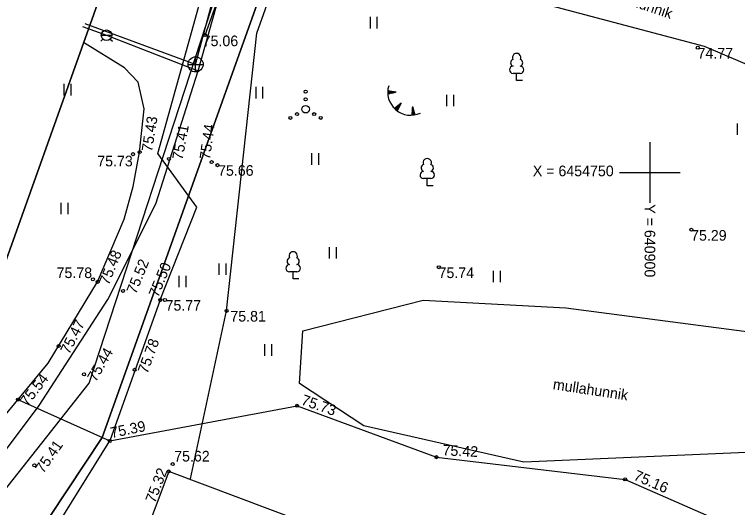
# Model space of a CAD drawing. Extents: x 640774 to 641150, y 6454568 to 6454942.
# Drawn here: x 640858.09 to 640905.78, y 6454727.91 to 6454760.41 of the extents above; entities that cross this region are included whole.
import ezdxf

# ---------------------------------------------------------------- set-up
doc = ezdxf.new("R2010")
doc.units = 0
for name, color, linetype in [('DTRASS', 7, 'Continuous'), ('HALJASTUS', 7, 'Continuous'), ('HOONE', 7, 'Continuous'), ('KKAEV', 7, 'Continuous'), ('KORGUS-EH2000', 7, 'Continuous'), ('KTRASS', 7, 'Continuous'), ('MOOTPIIR', 7, 'Continuous'), ('MPKAABEL', 7, 'Continuous'), ('PIIR', 7, 'Continuous'), ('PUU', 7, 'Continuous'), ('RELJEEF', 7, 'Continuous'), ('TEE', 7, 'Continuous'), ('VKAEV', 7, 'Continuous'), ('VORK', 7, 'Continuous'), ('VTRASS', 7, 'Continuous')]:
    doc.layers.add(name, color=color, linetype=linetype)

msp = doc.modelspace()

# ---------------------------------------------------------------- linework, layer by layer
at = {"layer": 'DTRASS'}
msp.add_lwpolyline([(640870.665, 6454759.047), (640875.632, 6454772.936), (640878.975, 6454782.733), (640880.506, 6454786.918), (640884.948, 6454798.812), (640888.929, 6454807.758), (640890.528, 6454812.39), (640893.401, 6454820.629)], dxfattribs=at)
at = {"layer": 'HALJASTUS'}
for p, q in [((640881.54, 6454760.251), (640881.54, 6454759.49)), ((640881.995, 6454760.251), (640881.995, 6454759.49)), ((640861.35, 6454755.837), (640861.35, 6454755.076)), ((640861.805, 6454755.837), (640861.805, 6454755.076)), ((640874.002, 6454755.643), (640874.002, 6454754.882)), ((640874.458, 6454755.643), (640874.458, 6454754.882)), ((640886.585, 6454755.117), (640886.585, 6454754.355)), ((640887.04, 6454755.117), (640887.04, 6454754.355)), ((640905.742, 6454753.234), (640905.742, 6454752.473)), ((640877.691, 6454751.266), (640877.691, 6454750.504)), ((640878.146, 6454751.266), (640878.146, 6454750.504)), ((640861.155, 6454747.998), (640861.155, 6454747.237)), ((640861.61, 6454747.998), (640861.61, 6454747.237)), ((640878.852, 6454745.076), (640878.852, 6454744.315)), ((640879.308, 6454745.076), (640879.308, 6454744.315)), ((640871.569, 6454744.005), (640871.569, 6454743.244)), ((640872.024, 6454744.005), (640872.024, 6454743.244)), ((640868.935, 6454743.19), (640868.935, 6454742.428)), ((640869.39, 6454743.19), (640869.39, 6454742.428)), ((640889.672, 6454743.518), (640889.672, 6454742.757)), ((640890.127, 6454743.518), (640890.127, 6454742.757)), ((640874.59, 6454738.679), (640874.59, 6454737.918)), ((640875.045, 6454738.679), (640875.045, 6454737.918))]:
    msp.add_line(p, q, dxfattribs=at)
msp.add_lwpolyline([(640889.157, 6454768.334), (640892.362, 6454761.295), (640903.584, 6454758.327), (640914.266, 6454753.781), (640926.489, 6454749.799), (640940.219, 6454748.008), (640943.269, 6454748.945), (640949.867, 6454772.797), (640949.085, 6454780.034), (640924.38, 6454788.41), (640911.625, 6454793.349), (640908.284, 6454796.118), (640904.87, 6454797.25)], dxfattribs=at)
msp.add_lwpolyline([(640877.114, 6454739.558), (640885.052, 6454741.58), (640894.459, 6454741.07), (640910.407, 6454738.984), (640914.956, 6454736.189), (640915.168, 6454733.445), (640910.897, 6454731.736), (640891.692, 6454730.896), (640881.138, 6454733.297), (640876.896, 6454736.079)], close=True, dxfattribs=at)
for centre, radius in [((640877.293, 6454755.317), 0.1), ((640877.293, 6454754.817), 0.1), ((640877.293, 6454754.167), 0.25), ((640876.293, 6454753.592), 0.1), ((640876.728, 6454753.842), 0.1), ((640877.858, 6454753.842), 0.1), ((640878.293, 6454753.592), 0.1)]:
    msp.add_circle(centre, radius, dxfattribs=at)
at = {"layer": 'HOONE'}
msp.add_lwpolyline([(640864.731, 6454720.891), (640898.565, 6454708.178), (640902.096, 6454717.575), (640868.262, 6454730.289)], close=True, dxfattribs=at)
at = {"layer": 'KKAEV'}
for p, q in [((640870.038, 6454756.621), (640870.038, 6454757.621)), ((640869.538, 6454757.121), (640870.538, 6454757.121))]:
    msp.add_line(p, q, dxfattribs=at)
msp.add_circle((640870.038, 6454757.121), 0.5, dxfattribs=at)
at = {"layer": 'KORGUS-EH2000'}
for centre in [(640870.665, 6454759.047), (640903.158, 6454758.221), (640865.907, 6454751.201), (640866.346, 6454751.337), (640868.279, 6454750.892), (640871.096, 6454750.679), (640871.477, 6454750.477), (640902.731, 6454746.218), (640886.078, 6454743.752), (640863.263, 6454742.955), (640863.575, 6454742.787), (640865.251, 6454742.189), (640867.707, 6454741.594), (640868.016, 6454741.589), (640872.081, 6454740.87), (640861.003, 6454738.552), (640866.01, 6454736.989), (640862.68, 6454736.689), (640858.316, 6454735.023), (640876.734, 6454734.619), (640864.38, 6454732.3), (640885.922, 6454731.231), (640859.404, 6454730.694), (640868.529, 6454730.773), (640868.262, 6454730.289), (640898.366, 6454729.769)]:
    msp.add_circle(centre, 0.1, dxfattribs=at)
at = {"layer": 'KTRASS'}
for q in [(640877.663, 6454785.584), (640862.759, 6454759.782)]:
    msp.add_line((640870.038, 6454757.121), q, dxfattribs=at)
at = {"layer": 'MOOTPIIR'}
msp.add_lwpolyline([(640887.22, 6454810.204), (640963.209, 6454780.867), (640927.391, 6454705.695), (640924.382, 6454680.576), (640860.874, 6454676.687), (640834.441, 6454681.187), (640832.033, 6454696.868), (640863.02, 6454736.099)], close=True, dxfattribs=at)
at = {"layer": 'MPKAABEL'}
msp.add_lwpolyline([(640869.699, 6454729.803), (640872.081, 6454740.87), (640874.069, 6454759.188), (640883.248, 6454784.858)], dxfattribs=at)
at = {"layer": 'PIIR'}
msp.add_lwpolyline([(640894.7, 6454818.77), (640897.3, 6454813.22), (640932.2, 6454800.15), (640960.44, 6454789.58), (640966.88, 6454793.12), (640958.12, 6454773.8), (640955.35, 6454779.35), (640897.05, 6454801.21), (640894.54, 6454802.15), (640888.13, 6454800.39), (640886.03, 6454794.5), (640863.87, 6454732.52), (640835.94, 6454690.41), (640839.2, 6454681.7), (640814.9, 6454684.16), (640822.36, 6454687.87), (640854.95, 6454737), (640865.02, 6454765.2), (640875.14, 6454793.48), (640885.26, 6454821.73)], dxfattribs=at)
msp.add_lwpolyline([(640894.7, 6454818.77), (640897.3, 6454813.22), (640932.2, 6454800.15), (640960.44, 6454789.58), (640966.88, 6454793.12), (640958.12, 6454773.8), (640955.35, 6454779.35), (640897.05, 6454801.21), (640894.54, 6454802.15), (640888.13, 6454800.39), (640886.03, 6454794.5), (640863.87, 6454732.52), (640835.94, 6454690.41), (640839.2, 6454681.7), (640814.9, 6454684.16), (640822.36, 6454687.87), (640854.95, 6454737), (640865.02, 6454765.2), (640875.14, 6454793.48), (640885.26, 6454821.73)], dxfattribs=at)
for points in [[(640839.2, 6454681.7), (640835.94, 6454690.41), (640863.87, 6454732.52), (640886.03, 6454794.5), (640893.65, 6454791.65), (640897.05, 6454801.21), (640955.35, 6454779.35), (640958.12, 6454773.8), (640924.98, 6454702.82), (640923.48, 6454686.42), (640917.36, 6454681), (640904.79, 6454681.28), (640870.39, 6454678.24), (640854.84, 6454678.88)], [(640839.2, 6454681.7), (640835.94, 6454690.41), (640863.87, 6454732.52), (640886.03, 6454794.5), (640893.65, 6454791.65), (640897.05, 6454801.21), (640955.35, 6454779.35), (640958.12, 6454773.8), (640924.98, 6454702.82), (640923.48, 6454686.42), (640917.36, 6454681), (640904.79, 6454681.28), (640870.39, 6454678.24), (640854.84, 6454678.88)], [(640865.02, 6454765.2), (640854.95, 6454737), (640816.75, 6454748.97), (640826.85, 6454777.19)]]:
    msp.add_lwpolyline(points, close=True, dxfattribs=at)
at = {"layer": 'PUU'}
for p, q in [((640891.45, 6454756.525), (640890.97, 6454756.525)), ((640891.21, 6454756.05), (640891.21, 6454756.525)), ((640891.59, 6454756.05), (640891.21, 6454756.05)), ((640885.555, 6454749.594), (640885.075, 6454749.594)), ((640885.315, 6454749.119), (640885.315, 6454749.594)), ((640885.695, 6454749.119), (640885.315, 6454749.119)), ((640876.713, 6454743.45), (640876.233, 6454743.45)), ((640876.473, 6454742.975), (640876.473, 6454743.45)), ((640876.853, 6454742.975), (640876.473, 6454742.975))]:
    msp.add_line(p, q, dxfattribs=at)
for centre, radius, start, end in [((640891.21, 6454757.57), 0.277, 332.5799, 207.4201), ((640890.973, 6454756.763), 0.238, 90.0016, 269.3953), ((640891.04, 6454757.223), 0.233, 109.0217, 253.1415), ((640891.38, 6454757.223), 0.233, 286.8508, 70.9859), ((640891.448, 6454756.763), 0.238, 270.6047, 89.9984), ((640885.315, 6454750.639), 0.277, 332.5799, 207.4201), ((640885.145, 6454750.292), 0.233, 109.0217, 253.1415), ((640885.485, 6454750.292), 0.233, 286.8508, 70.9859), ((640885.078, 6454749.832), 0.238, 90.0016, 269.3953), ((640885.553, 6454749.832), 0.238, 270.6047, 89.9984), ((640876.473, 6454744.495), 0.277, 332.5799, 207.4201), ((640876.303, 6454744.147), 0.233, 109.0217, 253.1415), ((640876.643, 6454744.147), 0.233, 286.8508, 70.9859), ((640876.235, 6454743.687), 0.238, 90.0016, 269.3953), ((640876.71, 6454743.687), 0.238, 270.6047, 89.9984)]:
    msp.add_arc(centre, radius, start, end, dxfattribs=at)
at = {"layer": 'RELJEEF'}
for p, q in [((640882.709, 6454755.321), (640882.776, 6454755.374)), ((640882.709, 6454755.288), (640882.808, 6454755.368)), ((640882.709, 6454755.257), (640882.84, 6454755.362)), ((640882.71, 6454755.354), (640882.744, 6454755.381)), ((640882.71, 6454755.225), (640882.873, 6454755.356)), ((640882.711, 6454755.194), (640882.905, 6454755.349)), ((640883.269, 6454755.279), (640882.712, 6454755.387)), ((640883.269, 6454755.279), (640882.713, 6454755.17)), ((640882.723, 6454755.172), (640882.937, 6454755.343)), ((640882.776, 6454755.182), (640882.969, 6454755.337)), ((640882.829, 6454755.193), (640883.001, 6454755.331)), ((640882.882, 6454755.203), (640883.034, 6454755.325)), ((640882.935, 6454755.214), (640883.066, 6454755.318)), ((640882.988, 6454755.224), (640883.098, 6454755.312)), ((640883.041, 6454755.234), (640883.13, 6454755.306)), ((640883.094, 6454755.245), (640883.163, 6454755.3)), ((640883.147, 6454755.255), (640883.195, 6454755.293)), ((640883.2, 6454755.266), (640883.227, 6454755.287)), ((640883.601, 6454754.559), (640883.156, 6454754.207)), ((640883.18, 6454754.184), (640883.181, 6454754.227)), ((640883.204, 6454754.162), (640883.207, 6454754.247)), ((640883.228, 6454754.14), (640883.233, 6454754.268)), ((640883.253, 6454754.12), (640883.259, 6454754.288)), ((640883.277, 6454754.1), (640883.284, 6454754.308)), ((640883.301, 6454754.081), (640883.31, 6454754.329)), ((640883.601, 6454754.559), (640883.321, 6454754.066)), ((640883.326, 6454754.075), (640883.336, 6454754.349)), ((640883.353, 6454754.122), (640883.362, 6454754.369)), ((640883.38, 6454754.169), (640883.387, 6454754.39)), ((640883.406, 6454754.216), (640883.413, 6454754.41)), ((640883.433, 6454754.263), (640883.439, 6454754.431)), ((640883.46, 6454754.31), (640883.464, 6454754.451)), ((640883.486, 6454754.357), (640883.49, 6454754.471)), ((640883.513, 6454754.404), (640883.516, 6454754.492)), ((640883.54, 6454754.451), (640883.542, 6454754.512)), ((640883.566, 6454754.498), (640883.567, 6454754.532)), ((640884.333, 6454754.335), (640884.291, 6454753.77)), ((640884.437, 6454754.011), (640884.318, 6454754.129)), ((640884.42, 6454754.062), (640884.32, 6454754.162)), ((640884.404, 6454754.114), (640884.322, 6454754.194)), ((640884.387, 6454754.165), (640884.325, 6454754.227)), ((640884.371, 6454754.217), (640884.327, 6454754.26)), ((640884.354, 6454754.268), (640884.33, 6454754.292)), ((640884.333, 6454754.335), (640884.506, 6454753.795)), ((640884.323, 6454753.771), (640884.293, 6454753.801)), ((640884.356, 6454753.774), (640884.295, 6454753.834)), ((640884.389, 6454753.777), (640884.298, 6454753.867)), ((640884.42, 6454753.781), (640884.3, 6454753.9)), ((640884.451, 6454753.786), (640884.303, 6454753.932)), ((640884.482, 6454753.791), (640884.305, 6454753.965)), ((640884.503, 6454753.805), (640884.308, 6454753.998)), ((640884.486, 6454753.857), (640884.31, 6454754.031)), ((640884.47, 6454753.908), (640884.313, 6454754.063)), ((640884.453, 6454753.959), (640884.315, 6454754.096))]:
    msp.add_line(p, q, dxfattribs=at)
msp.add_arc((640884.222, 6454755.282), 1.514, 163.4234, 295.1745, dxfattribs=at)
at = {"layer": 'TEE'}
for p in [(640867.707, 6454741.594), (640858.316, 6454735.023)]:
    msp.add_line(p, (640864.38, 6454732.3), dxfattribs=at)
for points in [[(640867.707, 6454741.594), (640870.11, 6454747.711), (640867.544, 6454751.237), (640870.351, 6454761.342), (640875.581, 6454771.925), (640878.283, 6454779.729), (640882.148, 6454789.339), (640886.007, 6454800.125), (640887.074, 6454802.666), (640889.44, 6454804.859), (640892.351, 6454805.921), (640894.404, 6454806.014), (640895.985, 6454805.293), (640897.423, 6454804.724), (640897.808, 6454803.378), (640897.148, 6454802.021)], [(640863.575, 6454742.787), (640865.32, 6454746.909), (640865.91, 6454749.062), (640866.346, 6454751.337), (640866.645, 6454754.187), (640866.255, 6454755.952), (640865.345, 6454756.887), (640862.65, 6454758.563)], [(640834.088, 6454700.829), (640846.642, 6454719.252), (640851.301, 6454725.692), (640856.31, 6454732.615), (640860.321, 6454737.431), (640863.575, 6454742.787)], [(640843.071, 6454700.416), (640848.475, 6454708.309), (640855.456, 6454717.866), (640858.924, 6454723.539), (640864.38, 6454732.3), (640876.734, 6454734.619), (640885.922, 6454731.231), (640898.366, 6454729.769), (640905.648, 6454726.571), (640908.145, 6454720.481), (640908.503, 6454719.472), (640909.438, 6454711.278), (640910.41, 6454707.444), (640914.187, 6454705.112), (640925.183, 6454703.187)]]:
    msp.add_lwpolyline(points, dxfattribs=at)
at = {"layer": 'VKAEV'}
for p, q in [((640863.817, 6454759.039), (640864.517, 6454759.039)), ((640863.919, 6454758.791), (640863.78, 6454758.652)), ((640864.414, 6454758.791), (640864.554, 6454758.652))]:
    msp.add_line(p, q, dxfattribs=at)
msp.add_circle((640864.167, 6454759.039), 0.35, dxfattribs=at)
at = {"layer": 'VORK'}
for p, q in [((640900, 6454752), (640900, 6454748)), ((640898, 6454750), (640902, 6454750))]:
    msp.add_line(p, q, dxfattribs=at)
at = {"layer": 'VTRASS'}
for points in [[(640827.633, 6454686.843), (640829.455, 6454690.599), (640837.439, 6454702.348), (640840.123, 6454706.297), (640846.754, 6454717.01), (640852.436, 6454724.952), (640859.712, 6454734.633), (640864.244, 6454741.623), (640867.406, 6454747.939), (640870.206, 6454756.687), (640878.436, 6454785.856), (640887.517, 6454812.906), (640887.597, 6454813.101), (640888.011, 6454814.11)], [(640862.58, 6454759.609), (640864.167, 6454759.039)], [(640864.167, 6454759.039), (640870.206, 6454756.686)]]:
    msp.add_lwpolyline(points, dxfattribs=at)

# ---------------------------------------------------------------- texts
at = {"layer": 'HALJASTUS'}
for rotation, p in [(341.4197, (640896.609, 6454761.702)), (351.398, (640893.567, 6454735.712))]:
    msp.add_text('mullahunnik', height=0.7, rotation=rotation, dxfattribs=at).set_placement(p)
at = {"layer": 'KORGUS-EH2000'}
for s, p in [(' 75.06', (640870.246, 6454758.319)), (' 74.77', (640902.881, 6454757.504)), ('75.73', (640863.552, 6454750.398)), ('75.66', (640871.519, 6454749.777)), (' 75.29', (640902.454, 6454745.501)), ('75.78', (640860.872, 6454743.035)), (' 75.74', (640885.801, 6454743.035)), ('75.77', (640868.058, 6454740.889)), ('75.81', (640872.331, 6454740.17)), ('75.62', (640868.626, 6454730.945))]:
    msp.add_text(s, height=0.7, dxfattribs=at).set_placement(p)
for s, rotation, p in [('75.43', 80.8192, (640867.161, 6454751.325)), ('75.41', 79.463, (640869.174, 6454750.78)), ('75.44', 82.293, (640870.987, 6454750.811)), ('75.48', 67.84, (640864.302, 6454742.525)), ('75.52', 67.84, (640866.103, 6454741.933)), ('75.50', 67.84, (640867.566, 6454741.715)), (' 75.47', 63.186, (640861.585, 6454737.733)), (' 75.78', 70.028, (640866.768, 6454736.44)), (' 75.44', 59.8477, (640863.322, 6454735.923)), (' 75.54', 52.0871, (640858.786, 6454734.334)), ('75.73', 340.6449, (640876.947, 6454734.719)), ('75.39', 11.6962, (640864.498, 6454732.487)), (' 75.41', 55.1409, (640859.841, 6454729.9)), ('75.42', 357.3146, (640886.311, 6454731.352)), ('75.32', 68.9589, (640867.356, 6454728.161)), ('75.16', 336.6435, (640898.869, 6454729.767))]:
    msp.add_text(s, height=0.7, rotation=rotation, dxfattribs=at).set_placement(p)
at = {"layer": 'VORK'}
msp.add_text('X = 6454750', height=0.7, dxfattribs=at).set_placement((640892.276, 6454749.748))
msp.add_text('Y = 640900 ', height=0.7, rotation=270, dxfattribs=at).set_placement((640899.65, 6454747.9))

doc.saveas('drawing.dxf')
